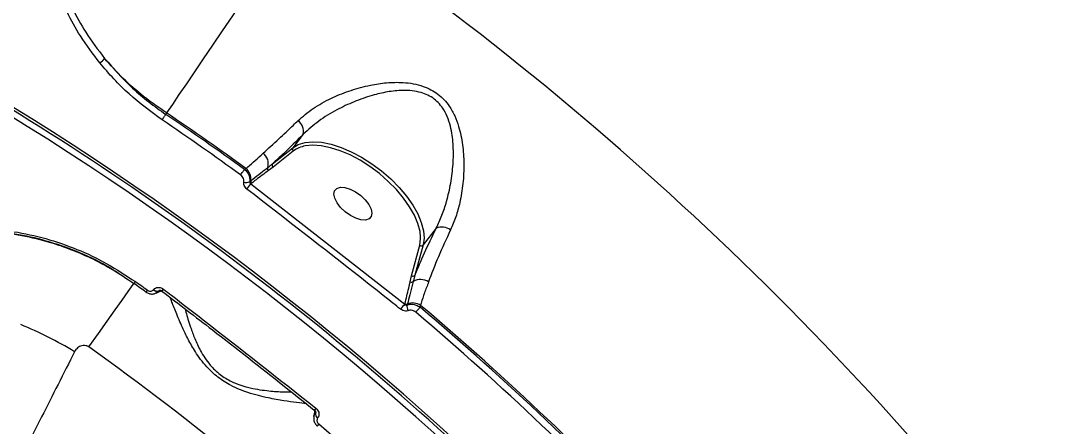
# Model space of a CAD drawing. Header units: millimetres. Extents: x -7245 to 6306, y -6696 to 5973.
# Drawn here: x -2795.7 to -2585.6, y 1354.2 to 1435.3 of the extents above; entities that cross this region are included whole.
import ezdxf

# ---------------------------------------------------------------- set-up
doc = ezdxf.new("R2010")
doc.units = ezdxf.units.MM
for name, color, linetype in [('DIKOM_ОБЪЕКТ', 7, 'Continuous'), ('DIKOM_РАЗМЕР_ЗОНА', 7, 'Continuous'), ('DIKOM_РАЗМЕР_ОБЪЕКТА', 7, 'Continuous')]:
    doc.layers.add(name, color=color, linetype=linetype)
doc.styles.add('style1', font='arial.ttf', dxfattribs={"width": 0.8})
doc.dimstyles.new('1-50', dxfattribs={"dimtxt": 300, "dimasz": 200, "dimexe": 100, "dimexo": 0, "dimgap": 100, "dimtad": 1, "dimtxsty": 'style1', "dimcen": 200, "dimclrd": 7, "dimclre": 7, "dimclrt": 7, "dimadec": 1, "dimazin": 2, "dimtfac": 1, "dimtmove": 0, "dimatfit": 2, "dimfxl": 0, "dimlwd": 25, "dimlwe": 18, "dimarcsym": 0})

# ---------------------------------------------------------------- blocks, each defined once
blk = doc.blocks.new('*D10')
at = {"layer": 'Defpoints', "color": 0, "transparency": 16777216}
for p in [(-4365.71, 2792.53), (4306.16, 475.6), (4306.16, -5965.27)]:
    blk.add_point(p, dxfattribs=at)
at = {"layer": 'DIKOM_РАЗМЕР_ОБЪЕКТА', "color": 7, "lineweight": 18, "transparency": 16777216}
for p, q in [((-4365.71, 2792.53), (-4365.71, -6065.27)), ((4306.16, 475.6), (4306.16, -6065.27))]:
    blk.add_line(p, q, dxfattribs=at)
at = {"layer": 'DIKOM_РАЗМЕР_ОБЪЕКТА', "color": 7, "lineweight": 25, "transparency": 16777216}
blk.add_line((-4165.71, -5965.27), (4106.16, -5965.27), dxfattribs=at)
at = {"layer": 'DIKOM_РАЗМЕР_ОБЪЕКТА', "color": 7, "transparency": 16777216}
for points in [[(-4165.71, -5931.93), (-4165.71, -5998.6), (-4365.71, -5965.27)], [(4106.16, -5931.93), (4106.16, -5998.6), (4306.16, -5965.27)]]:
    blk.add_solid(points, dxfattribs=at)
at = {"layer": 'DIKOM_РАЗМЕР_ОБЪЕКТА', "color": 7, "transparency": 16777216, "insert": (-85.78, -5712.1), "char_height": 300, "attachment_point": 5, "style": 'style1'}
blk.add_mtext('8650', dxfattribs=at)
blk = doc.blocks.new('*D11')
at = {"layer": 'Defpoints', "color": 0, "transparency": 16777216}
for p in [(-3472.32, 4472.83), (-6199.73, -2928.86), (1850.21, -2928.86)]:
    blk.add_point(p, dxfattribs=at)
at = {"layer": 'DIKOM_РАЗМЕР_ОБЪЕКТА', "color": 7, "lineweight": 18, "transparency": 16777216}
for p, q in [((-3472.32, 4472.83), (-6299.73, 4472.83)), ((1850.21, -2928.86), (-6299.73, -2928.86))]:
    blk.add_line(p, q, dxfattribs=at)
at = {"layer": 'DIKOM_РАЗМЕР_ОБЪЕКТА', "color": 7, "lineweight": 25, "transparency": 16777216}
blk.add_line((-6199.73, 4272.83), (-6199.73, -2728.86), dxfattribs=at)
at = {"layer": 'DIKOM_РАЗМЕР_ОБЪЕКТА', "color": 7, "transparency": 16777216}
for points in [[(-6233.06, 4272.83), (-6166.39, 4272.83), (-6199.73, 4472.83)], [(-6233.06, -2728.86), (-6166.39, -2728.86), (-6199.73, -2928.86)]]:
    blk.add_solid(points, dxfattribs=at)
at = {"layer": 'DIKOM_РАЗМЕР_ОБЪЕКТА', "color": 7, "transparency": 16777216, "insert": (-6452.9, 984.54), "char_height": 300, "attachment_point": 5, "rotation": 90, "style": 'style1'}
blk.add_mtext('7400', dxfattribs=at)
blk = doc.blocks.new('*D13')
at = {"layer": 'Defpoints', "color": 0, "transparency": 16777216}
for p in [(-4231.86, 5972.83), (-6795, -4928.88), (1792.4, -4928.88)]:
    blk.add_point(p, dxfattribs=at)
at = {"layer": 'DIKOM_РАЗМЕР_ЗОНА', "color": 7, "lineweight": 18, "transparency": 16777216}
for p, q in [((-4231.86, 5972.83), (-6895, 5972.83)), ((1792.4, -4928.88), (-6895, -4928.88))]:
    blk.add_line(p, q, dxfattribs=at)
at = {"layer": 'DIKOM_РАЗМЕР_ЗОНА', "color": 7, "lineweight": 25, "transparency": 16777216}
blk.add_line((-6795, 5772.83), (-6795, -4728.88), dxfattribs=at)
at = {"layer": 'DIKOM_РАЗМЕР_ЗОНА', "color": 7, "transparency": 16777216}
for points in [[(-6828.33, 5772.83), (-6761.67, 5772.83), (-6795, 5972.83)], [(-6828.33, -4728.88), (-6761.67, -4728.88), (-6795, -4928.88)]]:
    blk.add_solid(points, dxfattribs=at)
at = {"layer": 'DIKOM_РАЗМЕР_ЗОНА', "color": 7, "transparency": 16777216, "insert": (-7048.17, 972.94), "char_height": 300, "attachment_point": 5, "rotation": 90, "style": 'style1'}
blk.add_mtext('10900', dxfattribs=at)

msp = doc.modelspace()

# ---------------------------------------------------------------- linework, layer by layer
at = {"layer": 'DIKOM_ОБЪЕКТ', "color": 7, "linetype": 'Continuous', "lineweight": 15}
for p, q in [((-2766.606, 1416.908), (-2766.764, 1416.616)), ((-2739.241, 1412.64), (-2741.352, 1409.939)), ((-2745.378, 1406.727), (-2741.352, 1409.939)), ((-2741.245, 1409.269), (-2745.271, 1406.056)), ((-2751.017, 1405.579), (-2750.751, 1405.794)), ((-2745.271, 1406.056), (-2746.226, 1405.349)), ((-2749.575, 1402.834), (-2749.721, 1402.717)), ((-2749.721, 1402.717), (-2718.94, 1378.65)), ((-2712.637, 1393.861), (-2715.27, 1390.492)), ((-2717.59, 1384.322), (-2715.954, 1390.411)), ((-2715.27, 1390.492), (-2716.906, 1384.403)), ((-2717.868, 1383.127), (-2717.59, 1384.322)), ((-2769.223, 1381.523), (-2769.209, 1381.541)), ((-2768.183, 1381.283), (-2767.995, 1381.362)), ((-2768.17, 1381.301), (-2768.183, 1381.283)), ((-2768.056, 1381.377), (-2768.17, 1381.301)), ((-2767.518, 1381.26), (-2767.519, 1381.259)), ((-2718.94, 1378.65), (-2718.923, 1378.714)), ((-2718.41, 1378.667), (-2718.466, 1378.461)), ((-2715.779, 1378.378), (-2715.876, 1378.028)), ((-2737.028, 1357.438), (-2737.027, 1357.437)), ((-2736.816, 1356.981), (-2736.844, 1356.798)), ((-2736.844, 1356.798), (-2736.829, 1356.816)), ((-2736.829, 1356.816), (-2736.767, 1356.991)), ((-2736.345, 1355.865), (-2736.359, 1355.847))]:
    msp.add_line(p, q, dxfattribs=at)
at = {"layer": 'DIKOM_ОБЪЕКТ', "color": 7, "linetype": 'Continuous', "lineweight": 15, "flags": 128}
for points in [[(-2738.748, 1458.054), (-2740.768, 1455.07), (-2742.847, 1452), (-2744.965, 1448.871), (-2747.104, 1445.712), (-2749.243, 1442.552), (-2751.364, 1439.42), (-2753.446, 1436.344), (-2755.472, 1433.353), (-2757.422, 1430.473), (-2759.278, 1427.731), (-2761.024, 1425.152), (-2762.644, 1422.759), (-2764.124, 1420.575), (-2765.448, 1418.618), (-2766.606, 1416.908)], [(-2767.51, 1415.514), (-2767.41, 1415.661), (-2767.306, 1415.816), (-2767.199, 1415.974), (-2767.093, 1416.129), (-2766.994, 1416.276), (-2766.904, 1416.41), (-2766.826, 1416.524), (-2766.764, 1416.616)], [(-2741.352, 1409.939), (-2740.246, 1410.595), (-2738.894, 1411), (-2737.327, 1411.143), (-2735.578, 1411.022), (-2733.686, 1410.64), (-2731.693, 1410.004), (-2729.641, 1409.129), (-2727.577, 1408.035), (-2725.544, 1406.744), (-2723.588, 1405.286), (-2721.752, 1403.692), (-2720.075, 1401.996), (-2718.594, 1400.238), (-2717.343, 1398.454), (-2716.347, 1396.683), (-2715.63, 1394.965), (-2715.206, 1393.337), (-2715.085, 1391.835), (-2715.27, 1390.492)], [(-2715.775, 1392.022), (-2715.892, 1393.17), (-2716.303, 1394.749), (-2716.998, 1396.415), (-2717.964, 1398.131), (-2719.177, 1399.862), (-2720.613, 1401.567), (-2722.239, 1403.211), (-2724.02, 1404.757), (-2725.917, 1406.171), (-2727.888, 1407.422), (-2729.89, 1408.484), (-2731.879, 1409.332), (-2733.812, 1409.948), (-2735.646, 1410.319), (-2737.343, 1410.436), (-2738.852, 1410.299)], [(-2751.798, 1404.502), (-2751.695, 1404.645), (-2751.585, 1404.797), (-2751.473, 1404.951), (-2751.363, 1405.104), (-2751.258, 1405.247), (-2751.164, 1405.377), (-2751.083, 1405.489), (-2751.017, 1405.579)], [(-2730.863, 1397.103), (-2731.779, 1397.973), (-2732.496, 1398.906), (-2732.953, 1399.824), (-2733.116, 1400.656), (-2732.97, 1401.332), (-2732.528, 1401.798), (-2731.825, 1402.016), (-2730.918, 1401.969), (-2729.881, 1401.661), (-2728.797, 1401.116), (-2727.755, 1400.379), (-2726.839, 1399.509), (-2726.123, 1398.577), (-2725.665, 1397.658), (-2725.502, 1396.827), (-2725.648, 1396.15), (-2726.09, 1395.685), (-2726.793, 1395.466), (-2727.7, 1395.513), (-2728.738, 1395.821), (-2729.821, 1396.366), (-2730.863, 1397.103)], [(-2715.954, 1390.411), (-2715.775, 1391.713), (-2715.775, 1392.022)], [(-2782.168, 1370.075), (-2780.249, 1372.765), (-2778.486, 1375.236), (-2776.895, 1377.468), (-2775.487, 1379.443), (-2774.273, 1381.145), (-2773.262, 1382.563), (-2773.125, 1382.754)], [(-2716.736, 1377.012), (-2716.622, 1377.147), (-2716.5, 1377.29), (-2716.377, 1377.436), (-2716.256, 1377.579), (-2716.141, 1377.714), (-2716.037, 1377.838), (-2715.948, 1377.943), (-2715.876, 1378.028)]]:
    msp.add_lwpolyline(points, dxfattribs=at)
at = {"layer": 'DIKOM_ОБЪЕКТ', "color": 7, "linetype": 'Continuous', "lineweight": 15}
for centre, radius, start, end in [((-3101.08, 922.896), 646.281, 37.100221, 55.899779), ((-3101.08, 922.896), 580.869, 31.098554, 61.901446), ((-3101.08, 922.896), 579.133, 31.098848, 61.901152), ((-3101.08, 922.896), 580.367, 46.5, 61.901446), ((-2782.425, 1430.608), 4.43, 303.55104, 320.72123), ((-3101.08, 922.896), 596.261, 54.048769, 55.89662), ((-3101.08, 922.896), 596.591, 54.040116, 55.899779), ((-3101.08, 922.896), 594.93, 54.048769, 55.89662), ((-2741.774, 1413.179), 2.589, 347.98779, 56.33716), ((-2740.932, 1409.662), 0.503, 146.57503, 231.44974), ((-2737.909, 1404.813), 5.566, 99.75204, 126.8296), ((-2748.902, 1406.744), 2.655, 342.89436, 52.4348), ((-2752.467, 1403.671), 2.729, 352.58591, 51.04356), ((-2745.884, 1405.749), 0.526, 155.99489, 229.48661), ((-2744.957, 1406.45), 0.504, 146.63301, 231.39176), ((-2750.661, 1404.501), 1.515, 251.32333, 297.27917), ((-2801.093, 1441.1), 64.127, 322.04259, 323.23472), ((-2749.223, 1403.246), 0.542, 172.27822, 229.54768), ((-2711.548, 1391.118), 2.952, 53.26212, 111.64516), ((-2715.659, 1390.848), 0.528, 235.97907, 317.53326), ((-3101.08, 922.896), 564.822, 54.20971, 54.50485), ((-3101.08, 922.896), 565.287, 54.20971, 54.50485), ((-2717.576, 1383.593), 0.55, 237.94163, 308.67034), ((-2717.295, 1384.758), 0.527, 235.93502, 317.58665), ((-2715.775, 1380.723), 2.843, 55.85928, 120.84867), ((-2740.05, 1359.175), 37.71, 143.82218, 144.52897), ((-2768.511, 1382.236), 1.007, 225.03839, 288.97622), ((-2768.497, 1382.254), 1.007, 225.03839, 288.97622), ((-2771.425, 1384.729), 5.225, 318.40142, 323.55198), ((-2677.373, 1344.506), 53.793, 140.60085, 142.02197), ((-2718.62, 1379.194), 0.567, 237.7447, 291.74162), ((-2716.84, 1378.152), 1.655, 169.26198, 209.92825), ((-2717.37, 1376.018), 2.846, 56.01091, 111.43183), ((-3101.08, 922.896), 594.93, 43.243131, 49.756869), ((-3101.08, 922.896), 596.261, 43.243131, 49.756869), ((-3101.08, 922.896), 596.591, 43.228529, 49.771471), ((-2825.667, 1301.689), 78.735, 58.91026, 67.70044), ((-3101.08, 922.896), 549.248, 38.49515, 54.50485), ((-2732.466, 1354.295), 5.539, 140.57146, 145.43291), ((-2735.841, 1356.71), 1.007, 175.01904, 239.0045), ((-2735.827, 1356.728), 1.007, 175.01904, 239.0045), ((-2794.646, 1403.757), 76.419, 319.61366, 319.96197), ((-3101.08, 922.896), 565.287, 43.20971, 49.79029)]:
    msp.add_arc(centre, radius, start, end, dxfattribs=at)
for points, knots in [([(-2928.259, 1250.058), (-2928.233, 1250.107), (-2928.162, 1250.24), (-2927.546, 1251.398), (-2926.264, 1253.81), (-2924.356, 1257.397), (-2921.816, 1262.175), (-2918.631, 1268.163), (-2914.876, 1275.228), (-2910.573, 1283.318), (-2905.764, 1292.365), (-2900.366, 1302.515), (-2894.377, 1313.78), (-2887.801, 1326.147), (-2880.784, 1339.345), (-2873.36, 1353.308), (-2865.571, 1367.956), (-2857.292, 1383.528), (-2848.528, 1400.008), (-2839.301, 1417.361), (-2829.926, 1434.995), (-2820.452, 1452.81), (-2810.934, 1470.713), (-2801.1, 1489.206), (-2790.972, 1508.255), (-2780.574, 1527.81), (-2769.993, 1547.711), (-2759.256, 1567.905), (-2748.396, 1588.328), (-2737.378, 1609.05), (-2726.234, 1630.01), (-2714.999, 1651.138), (-2703.922, 1671.972), (-2693.036, 1692.444), (-2682.372, 1712.502), (-2671.755, 1732.469), (-2661.223, 1752.276), (-2650.824, 1771.834), (-2641.365, 1789.622), (-2635.494, 1800.663), (-2632.898, 1805.546)], [0, 0, 0, 0, 0.0156515, 0.0421674, 0.0687037, 0.0952198, 0.1225059, 0.1498143, 0.1771005, 0.2036164, 0.2301527, 0.2566689, 0.2839551, 0.3112632, 0.3385493, 0.3650657, 0.391602, 0.4181178, 0.4454043, 0.4727127, 0.4999986, 0.5255599, 0.5511397, 0.5767005, 0.6029493, 0.6292178, 0.6554667, 0.6819824, 0.7085188, 0.7350352, 0.7623214, 0.7896295, 0.8169158, 0.8434321, 0.8699686, 0.8964846, 0.9237709, 0.951079, 0.9783653, 1, 1, 1, 1]), ([(-2632.25, 1804.637), (-2634.84, 1799.766), (-2640.642, 1788.853), (-2649.974, 1771.303), (-2660.2, 1752.07), (-2670.667, 1732.385), (-2681.318, 1712.354), (-2692.106, 1692.063), (-2702.999, 1671.578), (-2713.979, 1650.926), (-2725.028, 1630.147), (-2736.11, 1609.306), (-2747.173, 1588.499), (-2758.166, 1567.824), (-2768.921, 1547.598), (-2779.419, 1527.851), (-2789.657, 1508.599), (-2799.735, 1489.644), (-2809.612, 1471.068), (-2819.244, 1452.953), (-2828.72, 1435.131), (-2838.008, 1417.661), (-2847.085, 1400.591), (-2855.808, 1384.184), (-2864.14, 1368.516), (-2872.039, 1353.661), (-2879.476, 1339.672), (-2886.432, 1326.592), (-2892.901, 1314.422), (-2898.871, 1303.196), (-2904.314, 1292.96), (-2909.203, 1283.765), (-2913.244, 1276.164), (-2916.545, 1269.956), (-2919.224, 1264.916), (-2921.515, 1260.608), (-2923.432, 1257.004), (-2924.954, 1254.141), (-2926.056, 1252.069), (-2926.756, 1250.751), (-2926.856, 1250.564), (-2926.905, 1250.471)], [0, 0, 0, 0, 0.0216352, 0.0484722, 0.0753941, 0.1023583, 0.1293234, 0.156245, 0.183082, 0.209919, 0.2368403, 0.2638052, 0.2907698, 0.3176917, 0.3445289, 0.3703767, 0.3962998, 0.4222618, 0.4482237, 0.4741473, 0.499995, 0.5268319, 0.5537538, 0.5807182, 0.6076827, 0.6346044, 0.6614412, 0.6882785, 0.7151999, 0.7421646, 0.769129, 0.7960507, 0.8228877, 0.8446336, 0.8664017, 0.88817, 0.9099155, 0.9324241, 0.9549578, 0.9774915, 1, 1, 1, 1]), ([(-2956.094, 1315.076), (-2955.502, 1316.198), (-2954.316, 1318.445), (-2951.832, 1323.156), (-2948.846, 1328.816), (-2945.324, 1335.497), (-2941.292, 1343.142), (-2936.758, 1351.744), (-2931.718, 1361.304), (-2926.193, 1371.79), (-2920.202, 1383.159), (-2913.776, 1395.359), (-2906.943, 1408.331), (-2899.722, 1422.048), (-2892.116, 1436.501), (-2884.144, 1451.653), (-2875.838, 1467.445), (-2867.239, 1483.807), (-2858.384, 1500.66), (-2849.295, 1517.966), (-2839.984, 1535.708), (-2830.47, 1553.847), (-2820.791, 1572.316), (-2810.991, 1591.027), (-2801.119, 1609.895), (-2791.194, 1628.878), (-2781.235, 1647.948), (-2771.259, 1667.071), (-2761.306, 1686.174), (-2751.422, 1705.168), (-2741.653, 1723.968), (-2732.75, 1741.131), (-2724.686, 1756.699), (-2719.875, 1766.002), (-2717.47, 1770.653)], [0, 0, 0, 0, 0.0315566, 0.0632129, 0.0949194, 0.1266266, 0.1582827, 0.1898395, 0.2213973, 0.2530543, 0.2847622, 0.3164699, 0.3481273, 0.3796854, 0.4112652, 0.4429446, 0.4746742, 0.5064044, 0.5380839, 0.5696638, 0.6012951, 0.6330258, 0.6648067, 0.6965877, 0.7283185, 0.7599497, 0.7916592, 0.823468, 0.8553266, 0.8871865, 0.9189955, 0.9507054, 0.9753529, 1, 1, 1, 1]), ([(-2603.694, 1222.921), (-2600.271, 1224.978), (-2590.981, 1230.56), (-2575.356, 1239.948), (-2556.738, 1251.136), (-2537.668, 1262.595), (-2518.246, 1274.265), (-2498.559, 1286.094), (-2478.667, 1298.046), (-2458.6, 1310.103), (-2438.395, 1322.244), (-2418.114, 1334.43), (-2397.854, 1346.604), (-2377.708, 1358.709), (-2357.739, 1370.706), (-2337.988, 1382.575), (-2318.479, 1394.297), (-2299.274, 1405.837), (-2280.459, 1417.142), (-2262.125, 1428.159), (-2244.331, 1438.849), (-2227.121, 1449.191), (-2210.509, 1459.172), (-2194.543, 1468.765), (-2179.296, 1477.927), (-2164.84, 1486.612), (-2151.228, 1494.792), (-2138.499, 1502.44), (-2126.658, 1509.556), (-2115.732, 1516.12), (-2105.771, 1522.105), (-2096.823, 1527.481), (-2089.297, 1532.004), (-2083.039, 1535.764), (-2077.889, 1538.859), (-2073.543, 1541.469), (-2070.02, 1543.586), (-2067.345, 1545.194), (-2065.526, 1546.287), (-2064.588, 1546.85), (-2064.472, 1546.92), (-2064.425, 1546.949)], [0, 0, 0, 0, 0.0156527, 0.0424899, 0.0694114, 0.0963763, 0.123341, 0.1502628, 0.1770999, 0.2039368, 0.2308584, 0.2578234, 0.284788, 0.3117098, 0.3385469, 0.3653838, 0.3923056, 0.4192702, 0.4462349, 0.4731567, 0.4999935, 0.5268307, 0.5537527, 0.5807171, 0.607682, 0.6346037, 0.6614409, 0.6882777, 0.7151994, 0.7421642, 0.7691288, 0.7960506, 0.8228875, 0.8459667, 0.8691682, 0.8923973, 0.9156265, 0.9388281, 0.9615881, 0.9843479, 1, 1, 1, 1]), ([(-2064.766, 1545.576), (-2064.814, 1545.548), (-2064.943, 1545.47), (-2066.09, 1544.78), (-2068.503, 1543.331), (-2072.049, 1541.2), (-2076.691, 1538.411), (-2082.414, 1534.972), (-2089.21, 1530.888), (-2097.088, 1526.155), (-2106.014, 1520.792), (-2115.951, 1514.821), (-2126.851, 1508.272), (-2138.664, 1501.173), (-2151.363, 1493.544), (-2164.943, 1485.384), (-2179.365, 1476.718), (-2194.576, 1467.579), (-2210.503, 1458.008), (-2227.075, 1448.051), (-2244.245, 1437.735), (-2261.995, 1427.068), (-2280.287, 1416.079), (-2299.056, 1404.8), (-2318.216, 1393.288), (-2337.678, 1381.594), (-2357.383, 1369.754), (-2377.304, 1357.785), (-2397.402, 1345.708), (-2417.614, 1333.563), (-2437.846, 1321.406), (-2458.004, 1309.295), (-2476.759, 1298.026), (-2494.095, 1287.609), (-2510.038, 1278.03), (-2525.803, 1268.557), (-2541.534, 1259.105), (-2557.196, 1249.695), (-2572.739, 1240.355), (-2587.983, 1231.195), (-2597.831, 1225.278), (-2602.752, 1222.321)], [0, 0, 0, 0, 0.0156521, 0.042489, 0.0694107, 0.0963752, 0.12334, 0.1502617, 0.1770987, 0.2039358, 0.2308572, 0.2578221, 0.2847867, 0.3117084, 0.3385455, 0.3653826, 0.3923042, 0.4192691, 0.4462336, 0.4731555, 0.4999924, 0.5268294, 0.5537512, 0.5807161, 0.6076804, 0.6346026, 0.6614395, 0.6882763, 0.715198, 0.7421627, 0.7691277, 0.7960493, 0.8228865, 0.8446321, 0.8664006, 0.8881689, 0.9099145, 0.9324237, 0.9549575, 0.9774911, 1, 1, 1, 1]), ([(-2602.752, 1222.321), (-2598.024, 1225.163), (-2587.429, 1231.528), (-2570.391, 1241.766), (-2551.72, 1252.985), (-2532.61, 1264.467), (-2513.163, 1276.152), (-2493.465, 1287.987), (-2473.578, 1299.937), (-2453.529, 1311.984), (-2433.357, 1324.104), (-2413.124, 1336.262), (-2392.925, 1348.399), (-2372.853, 1360.459), (-2353.218, 1372.257), (-2334.048, 1383.775), (-2315.357, 1395.006), (-2296.956, 1406.063), (-2278.922, 1416.898), (-2261.336, 1427.465), (-2244.034, 1437.861), (-2227.075, 1448.051), (-2210.503, 1458.008), (-2194.576, 1467.579), (-2179.365, 1476.718), (-2164.943, 1485.384), (-2151.363, 1493.544), (-2138.664, 1501.173), (-2126.851, 1508.272), (-2115.952, 1514.821), (-2106.014, 1520.792), (-2097.088, 1526.155), (-2089.709, 1530.589), (-2083.683, 1534.21), (-2078.79, 1537.15), (-2074.608, 1539.663), (-2071.108, 1541.765), (-2068.329, 1543.436), (-2066.318, 1544.643), (-2065.038, 1545.413), (-2064.857, 1545.522), (-2064.766, 1545.576)], [0, 0, 0, 0, 0.0216352, 0.0484723, 0.0753941, 0.1023586, 0.1293232, 0.1562447, 0.183082, 0.2099188, 0.2368408, 0.2638051, 0.29077, 0.3176918, 0.3445287, 0.3703766, 0.3962997, 0.4222617, 0.4482237, 0.4741469, 0.499995, 0.5268318, 0.5537537, 0.580718, 0.6076827, 0.6346044, 0.6614414, 0.6882785, 0.7151999, 0.7421646, 0.7691293, 0.7960508, 0.8228876, 0.8446334, 0.8664016, 0.8881699, 0.9099155, 0.9324242, 0.9549578, 0.9774915, 1, 1, 1, 1]), ([(-2063.394, 1545.233), (-2063.441, 1545.204), (-2063.57, 1545.127), (-2064.695, 1544.452), (-2067.037, 1543.044), (-2070.518, 1540.952), (-2075.157, 1538.165), (-2080.971, 1534.672), (-2087.828, 1530.551), (-2095.683, 1525.831), (-2104.466, 1520.555), (-2114.319, 1514.634), (-2125.255, 1508.063), (-2137.261, 1500.849), (-2150.074, 1493.15), (-2163.629, 1485.006), (-2177.849, 1476.462), (-2192.967, 1467.378), (-2208.966, 1457.765), (-2225.812, 1447.642), (-2242.931, 1437.356), (-2260.227, 1426.964), (-2277.606, 1416.522), (-2295.56, 1405.734), (-2314.053, 1394.622), (-2333.037, 1383.216), (-2352.357, 1371.607), (-2371.961, 1359.828), (-2391.788, 1347.915), (-2411.905, 1335.828), (-2432.253, 1323.602), (-2452.764, 1311.276), (-2472.99, 1299.124), (-2492.865, 1287.182), (-2512.336, 1275.482), (-2531.721, 1263.835), (-2550.949, 1252.282), (-2569.936, 1240.873), (-2587.206, 1230.497), (-2597.924, 1224.057), (-2602.665, 1221.208)], [0, 0, 0, 0, 0.0156515, 0.0421674, 0.0687037, 0.0952197, 0.1225059, 0.1498143, 0.1771005, 0.2036163, 0.2301528, 0.2566688, 0.283955, 0.3112634, 0.3385496, 0.3650655, 0.3916018, 0.418118, 0.4454043, 0.4727125, 0.4999987, 0.5255597, 0.5511396, 0.5767006, 0.6029493, 0.6292179, 0.6554666, 0.6819825, 0.7085191, 0.7350352, 0.7623212, 0.7896298, 0.8169163, 0.8434323, 0.8699684, 0.8964842, 0.923771, 0.951079, 0.9783656, 1, 1, 1, 1]), ([(-2779.977, 1426.916), (-2781.313, 1428.683), (-2783.778, 1431.942), (-2786.601, 1437.107), (-2788.74, 1442.152), (-2790.284, 1447.344), (-2791.203, 1452.618), (-2791.504, 1457.913), (-2791.188, 1463.182), (-2790.218, 1468.355), (-2788.679, 1473.397), (-2787.154, 1476.572), (-2786.393, 1478.156)], [0, 0, 0, 0, 0.1166759, 0.2150801, 0.313794, 0.4121967, 0.5100609, 0.6082199, 0.7060797, 0.8039512, 0.9021278, 1, 1, 1, 1]), ([(-2785.35, 1477.978), (-2786.094, 1476.427), (-2787.585, 1473.321), (-2789.087, 1468.387), (-2790.032, 1463.323), (-2790.336, 1458.165), (-2790.034, 1452.981), (-2789.126, 1447.816), (-2787.606, 1442.731), (-2785.502, 1437.789), (-2782.728, 1432.727), (-2780.309, 1429.535), (-2778.996, 1427.803)], [0, 0, 0, 0, 0.0977746, 0.1958623, 0.2936311, 0.3914614, 0.4895908, 0.5874216, 0.6858947, 0.7846786, 0.8831518, 1, 1, 1, 1]), ([(-2767.51, 1415.514), (-2769.763, 1417.177), (-2773.177, 1419.696), (-2777.21, 1423.665), (-2779.054, 1425.832), (-2779.977, 1426.916)], [0, 0, 0, 0, 0.4927704, 0.7463651, 1, 1, 1, 1]), ([(-2766.606, 1416.908), (-2768.159, 1417.979), (-2771.213, 1420.085), (-2775.373, 1423.75), (-2777.783, 1426.447), (-2778.996, 1427.803)], [0, 0, 0, 0, 0.3395517, 0.667767, 1, 1, 1, 1]), ([(-2778.996, 1427.803), (-2777.193, 1425.764), (-2774.462, 1422.676), (-2770.215, 1419.07), (-2767.914, 1417.434), (-2766.764, 1416.616)], [0, 0, 0, 0, 0.4928103, 0.7464116, 1, 1, 1, 1]), ([(-2740.339, 1415.334), (-2739.356, 1416.185), (-2737.388, 1417.89), (-2734.818, 1419.289), (-2732.266, 1420.481), (-2729.718, 1421.489), (-2726.084, 1422.465), (-2722.581, 1423.004), (-2719.683, 1423.076), (-2717.223, 1422.793), (-2714.817, 1422.176), (-2712.197, 1420.813), (-2710.153, 1418.596), (-2708.897, 1416.31), (-2707.94, 1413.725), (-2707.285, 1410.513), (-2707.046, 1406.669), (-2707.236, 1402.776), (-2707.823, 1399.21), (-2708.665, 1396.076), (-2709.41, 1394.347), (-2709.783, 1393.483)], [0, 0, 0, 0, 0.0726913, 0.1455232, 0.151134, 0.2173348, 0.2835434, 0.3377195, 0.3918187, 0.4254868, 0.4591146, 0.5134519, 0.5679379, 0.6044932, 0.6411234, 0.702963, 0.7649146, 0.8309052, 0.8968708, 0.9484501, 1, 1, 1, 1]), ([(-2712.637, 1393.861), (-2712.24, 1394.703), (-2711.446, 1396.389), (-2710.466, 1399.416), (-2709.678, 1402.847), (-2709.229, 1406.569), (-2709.159, 1410.233), (-2709.521, 1413.273), (-2710.21, 1415.716), (-2711.191, 1417.822), (-2712.937, 1419.847), (-2715.302, 1420.969), (-2717.476, 1421.373), (-2719.752, 1421.455), (-2722.436, 1421.165), (-2725.708, 1420.383), (-2729.12, 1419.192), (-2732.733, 1417.474), (-2736.262, 1415.347), (-2738.249, 1413.542), (-2739.241, 1412.64)], [0, 0, 0, 0, 0.0528487, 0.105736, 0.1732911, 0.2408623, 0.3030099, 0.3650192, 0.4002896, 0.4354665, 0.4861201, 0.5366987, 0.5690601, 0.6014858, 0.6555951, 0.7097951, 0.7774915, 0.8451864, 0.9226654, 1, 1, 1, 1]), ([(-2747.284, 1408.848), (-2746.256, 1409.766), (-2744.356, 1411.462), (-2741.936, 1413.77), (-2740.629, 1415.05), (-2740.339, 1415.334)], [0, 0, 0, 0, 0.4786832, 0.8843721, 1, 1, 1, 1]), ([(-2739.241, 1412.64), (-2740.6, 1411.295), (-2742.758, 1409.16), (-2744.67, 1407.384), (-2745.378, 1406.727)], [0, 0, 0, 0, 0.6299133, 1, 1, 1, 1]), ([(-2750.751, 1405.794), (-2750.626, 1405.893), (-2749.563, 1406.732), (-2748.352, 1407.857), (-2747.284, 1408.848)], [0, 0, 0, 0, 0.1178463, 1, 1, 1, 1]), ([(-2749.76, 1403.319), (-2749.627, 1403.426), (-2748.959, 1403.957), (-2747.85, 1404.843), (-2746.82, 1405.619), (-2746.365, 1405.963)], [0, 0, 0, 0, 0.1222775, 0.6113995, 1, 1, 1, 1]), ([(-2746.365, 1405.963), (-2746.219, 1406.07), (-2745.885, 1406.318), (-2745.561, 1406.579), (-2745.378, 1406.727)], [0, 0, 0, 0, 0.4352733, 1, 1, 1, 1]), ([(-2751.146, 1403.066), (-2751.138, 1403.221), (-2751.123, 1403.529), (-2751.307, 1403.99), (-2751.557, 1404.313), (-2751.744, 1404.459), (-2751.798, 1404.502)], [0, 0, 0, 0, 0.2927322, 0.5850934, 0.8788501, 1, 1, 1, 1]), ([(-2751.017, 1405.579), (-2750.929, 1405.506), (-2750.625, 1405.255), (-2750.22, 1404.707), (-2749.925, 1403.929), (-2749.953, 1403.413), (-2749.967, 1403.155)], [0, 0, 0, 0, 0.1208973, 0.4143882, 0.7068275, 1, 1, 1, 1]), ([(-2746.226, 1405.349), (-2747.061, 1404.745), (-2748.197, 1403.924), (-2749.287, 1403.062), (-2749.575, 1402.834)], [0, 0, 0, 0, 0.7352944, 1, 1, 1, 1]), ([(-2750.53, 1401.657), (-2750.572, 1401.691), (-2750.744, 1401.831), (-2750.985, 1402.141), (-2751.169, 1402.603), (-2751.154, 1402.912), (-2751.146, 1403.066)], [0, 0, 0, 0, 0.0965351, 0.3986532, 0.6992766, 1, 1, 1, 1]), ([(-2719.774, 1377.608), (-2720.297, 1378.023), (-2722.907, 1380.095), (-2733.114, 1388.168), (-2742.876, 1395.729), (-2750.53, 1401.657)], [0, 0, 0, 0, 0.0512237, 0.2561296, 1, 1, 1, 1]), ([(-2749.967, 1403.155), (-2749.967, 1403.105), (-2749.968, 1403.003), (-2749.893, 1402.86), (-2749.801, 1402.767), (-2749.737, 1402.727), (-2749.721, 1402.717)], [0, 0, 0, 0, 0.2925944, 0.5919042, 0.9003467, 1, 1, 1, 1]), ([(-2749.967, 1403.155), (-2749.95, 1403.168), (-2749.881, 1403.223), (-2749.812, 1403.278), (-2749.76, 1403.319)], [0, 0, 0, 0, 0.2498341, 1, 1, 1, 1]), ([(-2839.208, 1378.072), (-2838.121, 1379.456), (-2835.949, 1382.224), (-2831.784, 1385.76), (-2827.043, 1388.757), (-2821.744, 1391.113), (-2816, 1392.78), (-2809.918, 1393.711), (-2803.61, 1393.881), (-2797.189, 1393.267), (-2790.784, 1391.875), (-2784.517, 1389.709), (-2778.457, 1386.853), (-2774.724, 1384.373), (-2772.855, 1383.132)], [0, 0, 0, 0, 0.0836197, 0.1671655, 0.2504168, 0.3338527, 0.4173054, 0.5004893, 0.5837354, 0.6671364, 0.7504556, 0.8333948, 0.9166268, 1, 1, 1, 1]), ([(-2826.149, 1388.236), (-2825.451, 1388.616), (-2823.719, 1389.561), (-2820.89, 1390.667), (-2817.992, 1391.594), (-2815.45, 1392.215), (-2811.992, 1392.871), (-2807.35, 1393.341), (-2801.454, 1393.245), (-2795.596, 1392.484), (-2790.962, 1391.358), (-2787.376, 1390.198), (-2784.542, 1389.128), (-2781.149, 1387.608), (-2777.214, 1385.527), (-2774.55, 1383.729), (-2773.119, 1382.763)], [0, 0, 0, 0, 0.0485576, 0.120559, 0.1785154, 0.2243874, 0.2679754, 0.3746775, 0.4787539, 0.5823237, 0.6836156, 0.7243956, 0.775297, 0.8380121, 0.9129988, 1, 1, 1, 1]), ([(-2776.301, 1384.823), (-2777.087, 1385.335), (-2779.708, 1387.041), (-2784.546, 1389.245), (-2790.685, 1391.398), (-2796.969, 1392.763), (-2803.266, 1393.375), (-2809.454, 1393.223), (-2815.412, 1392.31), (-2821.07, 1390.724), (-2824.454, 1389.105), (-2826.148, 1388.295)], [0, 0, 0, 0, 0.050703, 0.1691542, 0.2876281, 0.4067892, 0.5250323, 0.6441405, 0.7627824, 0.8812181, 1, 1, 1, 1]), ([(-2716.906, 1384.403), (-2716.303, 1385.863), (-2715.086, 1388.813), (-2713.459, 1392.167), (-2712.637, 1393.861)], [0, 0, 0, 0, 0.4947779, 1, 1, 1, 1]), ([(-2709.783, 1393.483), (-2710.629, 1391.653), (-2712.347, 1387.94), (-2713.626, 1384.652), (-2714.176, 1383.085), (-2714.179, 1383.076)], [0, 0, 0, 0, 0.4913962, 0.9970609, 1, 1, 1, 1]), ([(-2772.855, 1383.132), (-2772.908, 1383.059), (-2773.012, 1382.913), (-2773.101, 1382.788), (-2773.136, 1382.738), (-2773.122, 1382.759), (-2773.119, 1382.763)], [0, 0, 0, 0, 0.3134209, 0.6268126, 0.9404102, 1, 1, 1, 1]), ([(-2718.923, 1378.714), (-2718.656, 1379.746), (-2718.279, 1381.201), (-2717.961, 1382.692), (-2717.868, 1383.127)], [0, 0, 0, 0, 0.7088455, 1, 1, 1, 1]), ([(-2717.232, 1383.163), (-2717.277, 1382.98), (-2717.499, 1382.065), (-2717.902, 1380.558), (-2718.248, 1379.268), (-2718.41, 1378.667)], [0, 0, 0, 0, 0.1179015, 0.5895011, 1, 1, 1, 1]), ([(-2716.906, 1384.403), (-2716.957, 1384.222), (-2717.074, 1383.812), (-2717.176, 1383.396), (-2717.232, 1383.163)], [0, 0, 0, 0, 0.4402919, 1, 1, 1, 1]), ([(-2714.179, 1383.076), (-2714.458, 1382.326), (-2715.017, 1380.82), (-2715.531, 1379.329), (-2715.738, 1378.534), (-2715.779, 1378.378)], [0, 0, 0, 0, 0.4438905, 0.8911212, 1, 1, 1, 1]), ([(-2770.753, 1381.068), (-2770.546, 1380.942), (-2770.137, 1380.692), (-2769.423, 1380.611), (-2768.998, 1380.752), (-2768.792, 1380.82)], [0, 0, 0, 0, 0.3443626, 0.6835395, 1, 1, 1, 1]), ([(-2770.489, 1381.435), (-2770.487, 1381.434), (-2770.398, 1381.369), (-2770.2, 1381.266), (-2769.924, 1381.215), (-2769.657, 1381.235), (-2769.412, 1381.324), (-2769.284, 1381.459), (-2769.223, 1381.523)], [0, 0, 0, 0, 0.004292, 0.2197267, 0.4354881, 0.5681198, 0.7937181, 1, 1, 1, 1]), ([(-2769.209, 1381.541), (-2769.149, 1381.608), (-2768.994, 1381.781), (-2768.636, 1381.957), (-2768.163, 1382.008), (-2767.66, 1381.906), (-2767.368, 1381.718), (-2767.222, 1381.625)], [0, 0, 0, 0, 0.1342782, 0.3469349, 0.563252, 0.7817704, 1, 1, 1, 1]), ([(-2768.183, 1381.283), (-2768.307, 1381.142), (-2768.479, 1380.947), (-2768.727, 1380.865), (-2768.796, 1380.843)], [0, 0, 0, 0, 0.7217072, 1, 1, 1, 1]), ([(-2768.777, 1380.793), (-2768.548, 1380.909), (-2768.088, 1381.143), (-2767.765, 1381.254), (-2767.602, 1381.31)], [0, 0, 0, 0, 0.496257, 1, 1, 1, 1]), ([(-2768.072, 1381.382), (-2768.085, 1381.377), (-2768.127, 1381.357), (-2768.152, 1381.324), (-2768.17, 1381.301)], [0, 0, 0, 0, 0.2966243, 1, 1, 1, 1]), ([(-2768.073, 1381.383), (-2768.069, 1381.387), (-2768.06, 1381.397), (-2767.976, 1381.419), (-2767.837, 1381.411), (-2767.675, 1381.364), (-2767.571, 1381.294), (-2767.52, 1381.261), (-2767.52, 1381.26)], [0, 0, 0, 0, 0.1488955, 0.3955241, 0.5913888, 0.793696, 0.998064, 1, 1, 1, 1]), ([(-2767.53, 1381.244), (-2764.165, 1378.662), (-2755.975, 1372.38), (-2745.815, 1364.431), (-2739.053, 1359.029), (-2737.041, 1357.421)], [0, 0, 0, 0, 0.3288652, 0.8003115, 1, 1, 1, 1]), ([(-2767.222, 1381.625), (-2766.693, 1381.219), (-2764.049, 1379.19), (-2753.84, 1371.318), (-2744.246, 1363.739), (-2736.745, 1357.813)], [0, 0, 0, 0, 0.0517153, 0.2585545, 1, 1, 1, 1]), ([(-2738.694, 1358.739), (-2738.702, 1358.74), (-2739.099, 1358.764), (-2740.574, 1358.947), (-2743.053, 1359.269), (-2745.745, 1359.74), (-2748.21, 1360.297), (-2750.148, 1360.854), (-2752.022, 1361.539), (-2754.064, 1362.482), (-2756.385, 1363.949), (-2758.392, 1365.83), (-2759.82, 1367.58), (-2761.106, 1369.457), (-2762.337, 1371.633), (-2763.629, 1374.35), (-2764.764, 1377.034), (-2765.506, 1378.983), (-2765.772, 1379.742), (-2765.844, 1379.947)], [0, 0, 0, 0, 0.0016528, 0.0865409, 0.1756403, 0.2646986, 0.3141183, 0.3634821, 0.4021563, 0.440764, 0.4978978, 0.5551622, 0.5936808, 0.632273, 0.6988349, 0.7655234, 0.8644379, 0.9633351, 1, 1, 1, 1]), ([(-2718.94, 1378.65), (-2718.896, 1378.604), (-2718.808, 1378.515), (-2718.648, 1378.447), (-2718.531, 1378.443), (-2718.473, 1378.459), (-2718.466, 1378.461)], [0, 0, 0, 0, 0.3342961, 0.6548817, 0.9521592, 1, 1, 1, 1]), ([(-2718.466, 1378.461), (-2718.4, 1378.485), (-2718.087, 1378.598), (-2717.461, 1378.663), (-2716.607, 1378.498), (-2716.119, 1378.184), (-2715.876, 1378.028)], [0, 0, 0, 0, 0.0813558, 0.385815, 0.6937536, 1, 1, 1, 1]), ([(-2762.888, 1377.673), (-2762.838, 1377.459), (-2762.606, 1376.461), (-2761.969, 1374.406), (-2761.016, 1371.772), (-2760.039, 1369.665), (-2758.97, 1367.866), (-2757.762, 1366.226), (-2755.977, 1364.482), (-2753.843, 1363.202), (-2751.961, 1362.446), (-2750.204, 1361.932), (-2748.378, 1361.56), (-2746.028, 1361.249), (-2743.649, 1361.074), (-2742.226, 1361.066), (-2741.609, 1361.063)], [0, 0, 0, 0, 0.0355032, 0.1650679, 0.2508825, 0.3364922, 0.384554, 0.4325002, 0.5019353, 0.5712591, 0.619362, 0.6675977, 0.7309387, 0.7943441, 0.9107665, 1, 1, 1, 1]), ([(-2718.274, 1377.327), (-2718.299, 1377.318), (-2718.47, 1377.255), (-2718.825, 1377.215), (-2719.334, 1377.317), (-2719.628, 1377.511), (-2719.774, 1377.608)], [0, 0, 0, 0, 0.0524939, 0.364929, 0.6825878, 1, 1, 1, 1]), ([(-2716.736, 1377.012), (-2716.879, 1377.114), (-2717.166, 1377.317), (-2717.673, 1377.435), (-2718.047, 1377.406), (-2718.234, 1377.341), (-2718.274, 1377.327)], [0, 0, 0, 0, 0.3076406, 0.615816, 0.9190737, 1, 1, 1, 1]), ([(-2782.168, 1370.075), (-2782.255, 1370.128), (-2782.437, 1370.239), (-2782.834, 1370.348), (-2783.311, 1370.361), (-2783.975, 1370.197), (-2784.445, 1369.877), (-2784.808, 1369.467), (-2784.93, 1369.255), (-2785.01, 1369.115)], [0, 0, 0, 0, 0.0767331, 0.1605154, 0.3174213, 0.4660755, 0.7624779, 0.8427932, 1, 1, 1, 1]), ([(-2785.01, 1369.115), (-2787.229, 1364.729), (-2791.666, 1355.958), (-2797.965, 1343.458), (-2803.985, 1331.477), (-2809.883, 1319.7), (-2815.587, 1308.267), (-2821.036, 1297.308), (-2826.073, 1287.137), (-2830.665, 1277.829), (-2834.787, 1269.445), (-2838.31, 1262.252), (-2841.255, 1256.22), (-2843.658, 1251.288), (-2845.584, 1247.321), (-2847.026, 1244.35), (-2847.905, 1242.535), (-2848.292, 1241.732), (-2848.21, 1241.903), (-2848.195, 1241.934)], [0, 0, 0, 0, 0.0566668, 0.1133346, 0.1705664, 0.2277978, 0.2910657, 0.3543832, 0.4176507, 0.4827829, 0.5479699, 0.6131011, 0.6743793, 0.735703, 0.7969802, 0.8600259, 0.9231226, 0.9861676, 1, 1, 1, 1]), ([(-2737.029, 1357.434), (-2737.017, 1357.426), (-2736.956, 1357.383), (-2736.869, 1357.277), (-2736.79, 1357.135), (-2736.761, 1357.011), (-2736.765, 1356.94), (-2736.771, 1356.928), (-2736.773, 1356.924)], [0, 0, 0, 0, 0.0486836, 0.2498731, 0.4459893, 0.6523952, 0.8786191, 1, 1, 1, 1]), ([(-2736.745, 1357.813), (-2736.619, 1357.694), (-2736.366, 1357.457), (-2736.145, 1356.994), (-2736.08, 1356.522), (-2736.165, 1356.132), (-2736.295, 1355.94), (-2736.345, 1355.865)], [0, 0, 0, 0, 0.2181671, 0.4368591, 0.6530233, 0.8658096, 1, 1, 1, 1]), ([(-2737.121, 1356.165), (-2737.151, 1355.973), (-2737.216, 1355.557), (-2737.005, 1354.923), (-2736.72, 1354.461), (-2736.476, 1354.292), (-2736.426, 1354.258)], [0, 0, 0, 0, 0.2729119, 0.5906884, 0.9162538, 1, 1, 1, 1]), ([(-2736.957, 1357.368), (-2736.971, 1357.211), (-2737.002, 1356.869), (-2737.112, 1356.377), (-2737.172, 1356.11)], [0, 0, 0, 0, 0.4573017, 1, 1, 1, 1]), ([(-2737.132, 1356.166), (-2737.132, 1356.174), (-2737.125, 1356.38), (-2736.994, 1356.593), (-2736.861, 1356.773), (-2736.844, 1356.798)], [0, 0, 0, 0, 0.0342549, 0.8708259, 1, 1, 1, 1]), ([(-2736.829, 1356.816), (-2736.811, 1356.838), (-2736.786, 1356.869), (-2736.778, 1356.913), (-2736.776, 1356.924)], [0, 0, 0, 0, 0.7336936, 1, 1, 1, 1]), ([(-2736.359, 1355.847), (-2736.368, 1355.836), (-2736.434, 1355.75), (-2736.518, 1355.561), (-2736.531, 1355.302), (-2736.471, 1355.041), (-2736.35, 1354.803), (-2736.204, 1354.661), (-2736.139, 1354.597)], [0, 0, 0, 0, 0.0339757, 0.2522849, 0.4706372, 0.5980092, 0.8194252, 1, 1, 1, 1])]:
    msp.add_open_spline(points, degree=3, knots=knots, dxfattribs=at)

# ---------------------------------------------------------------- dimensions: what is measured, and where the dimension line sits
at = {"layer": 'DIKOM_РАЗМЕР_ЗОНА'}
dim = msp.add_linear_dim(base=(-6795.001, -4928.879), p1=(-4231.865, 5972.834), p2=(1792.398, -4928.879), angle=90, text='10900', dimstyle='1-50', dxfattribs=at)
dim.commit()
dim.dimension.update_dxf_attribs({"geometry": '*D13', "text_midpoint": (-6795.001, 972.936), "dimtype": 160})
at = {"layer": 'DIKOM_РАЗМЕР_ОБЪЕКТА'}
dim = msp.add_linear_dim(base=(-6199.728, -2928.864), p1=(-3472.315, 4472.834), p2=(1850.213, -2928.864), angle=90, text='7400', dimstyle='1-50', dxfattribs=at)
dim.commit()
dim.dimension.update_dxf_attribs({"geometry": '*D11', "text_midpoint": (-6199.728, 984.539), "dimtype": 160})
dim = msp.add_linear_dim(base=(4306.158, -5965.268), p1=(-4365.714, 2792.532), p2=(4306.158, 475.605), text='8650', dimstyle='1-50', dxfattribs=at)
dim.commit()
dim.dimension.update_dxf_attribs({"geometry": '*D10', "text_midpoint": (-85.784, -5965.268), "dimtype": 160})

doc.saveas('drawing.dxf')
